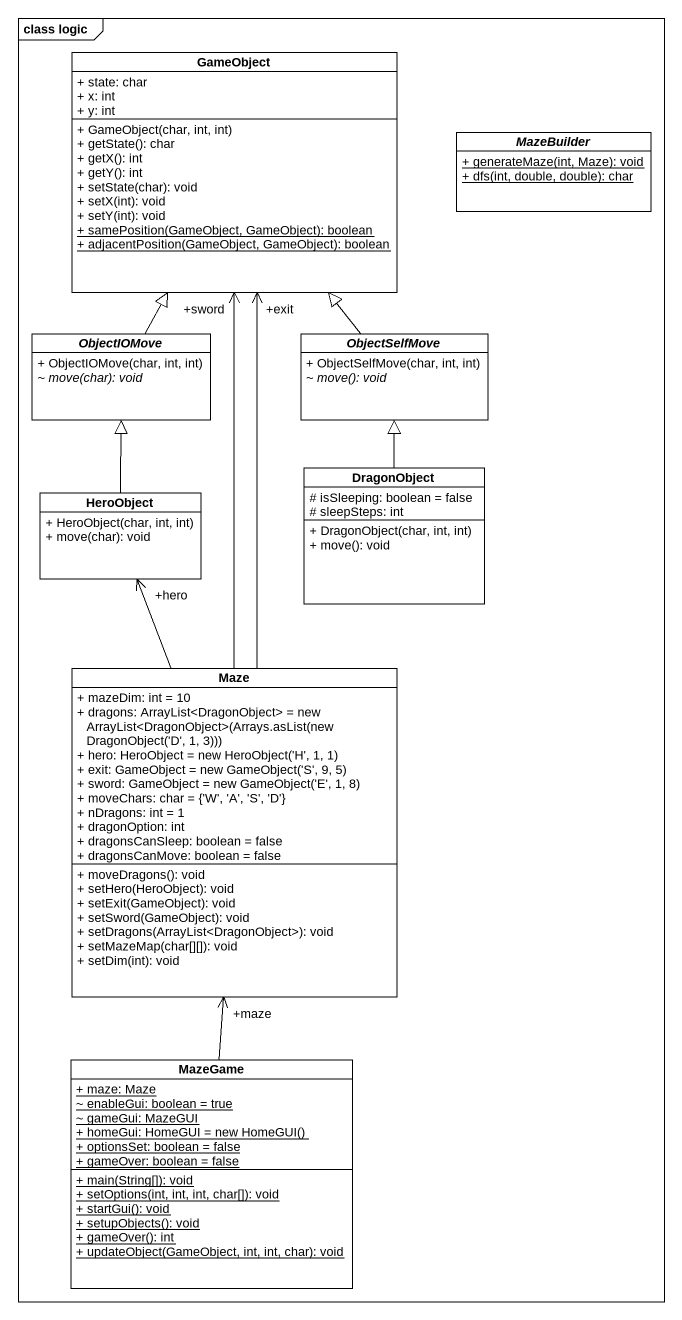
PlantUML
@startuml
mainframe class logic
hide circle
hide empty members
skinparam classAttributeIconSize 0
class GameObject {
  + state: char
  + x: int
  + y: int
  + GameObject(char, int, int)
  + getState(): char
  + getX(): int
  + getY(): int
  + setState(char): void
  + setX(int): void
  + setY(int): void
  {static} + samePosition(GameObject, GameObject): boolean
  {static} + adjacentPosition(GameObject, GameObject): boolean
}
abstract class MazeBuilder {
  {static} + generateMaze(int, Maze): void
  {static} + dfs(int, double, double): char
}
abstract class ObjectIOMove {
  + ObjectIOMove(char, int, int)
  {abstract} ~ move(char): void
}
abstract class ObjectSelfMove {
  + ObjectSelfMove(char, int, int)
  {abstract} ~ move(): void
}
class HeroObject {
  + HeroObject(char, int, int)
  + move(char): void
}
class DragonObject {
  # isSleeping: boolean = false
  # sleepSteps: int
  + DragonObject(char, int, int)
  + move(): void
}
class Maze {
  + mazeDim: int = 10
  {field} + dragons: ArrayList<DragonObject> = new ArrayList<DragonObject>(Arrays.asList(new DragonObject('D', 1, 3)))
  {field} + hero: HeroObject = new HeroObject('H', 1, 1)
  {field} + exit: GameObject = new GameObject('S', 9, 5)
  {field} + sword: GameObject = new GameObject('E', 1, 8)
  + moveChars: char = {'W', 'A', 'S', 'D'}
  + nDragons: int = 1
  + dragonOption: int
  + dragonsCanSleep: boolean = false
  + dragonsCanMove: boolean = false
  + moveDragons(): void
  + setHero(HeroObject): void
  + setExit(GameObject): void
  + setSword(GameObject): void
  + setDragons(ArrayList<DragonObject>): void
  + setMazeMap(char[][]): void
  + setDim(int): void
}
class MazeGame {
  {static} + maze: Maze
  {static} ~ enableGui: boolean = true
  {static} ~ gameGui: MazeGUI
  {static} {field} + homeGui: HomeGUI = new HomeGUI()
  {static} + optionsSet: boolean = false
  {static} + gameOver: boolean = false
  {static} + main(String[]): void
  {static} + setOptions(int, int, int, char[]): void
  {static} + startGui(): void
  {static} + setupObjects(): void
  {static} + gameOver(): int
  {static} + updateObject(GameObject, int, int, char): void
}
ObjectIOMove -up-|> GameObject
ObjectSelfMove -up-|> GameObject
HeroObject -up-|> ObjectIOMove
DragonObject -up-|> ObjectSelfMove
Maze -up-> "+exit" GameObject
Maze -up-> "+sword" GameObject
Maze -up-> "+hero" HeroObject
MazeGame -up-> "+maze" Maze
@enduml
